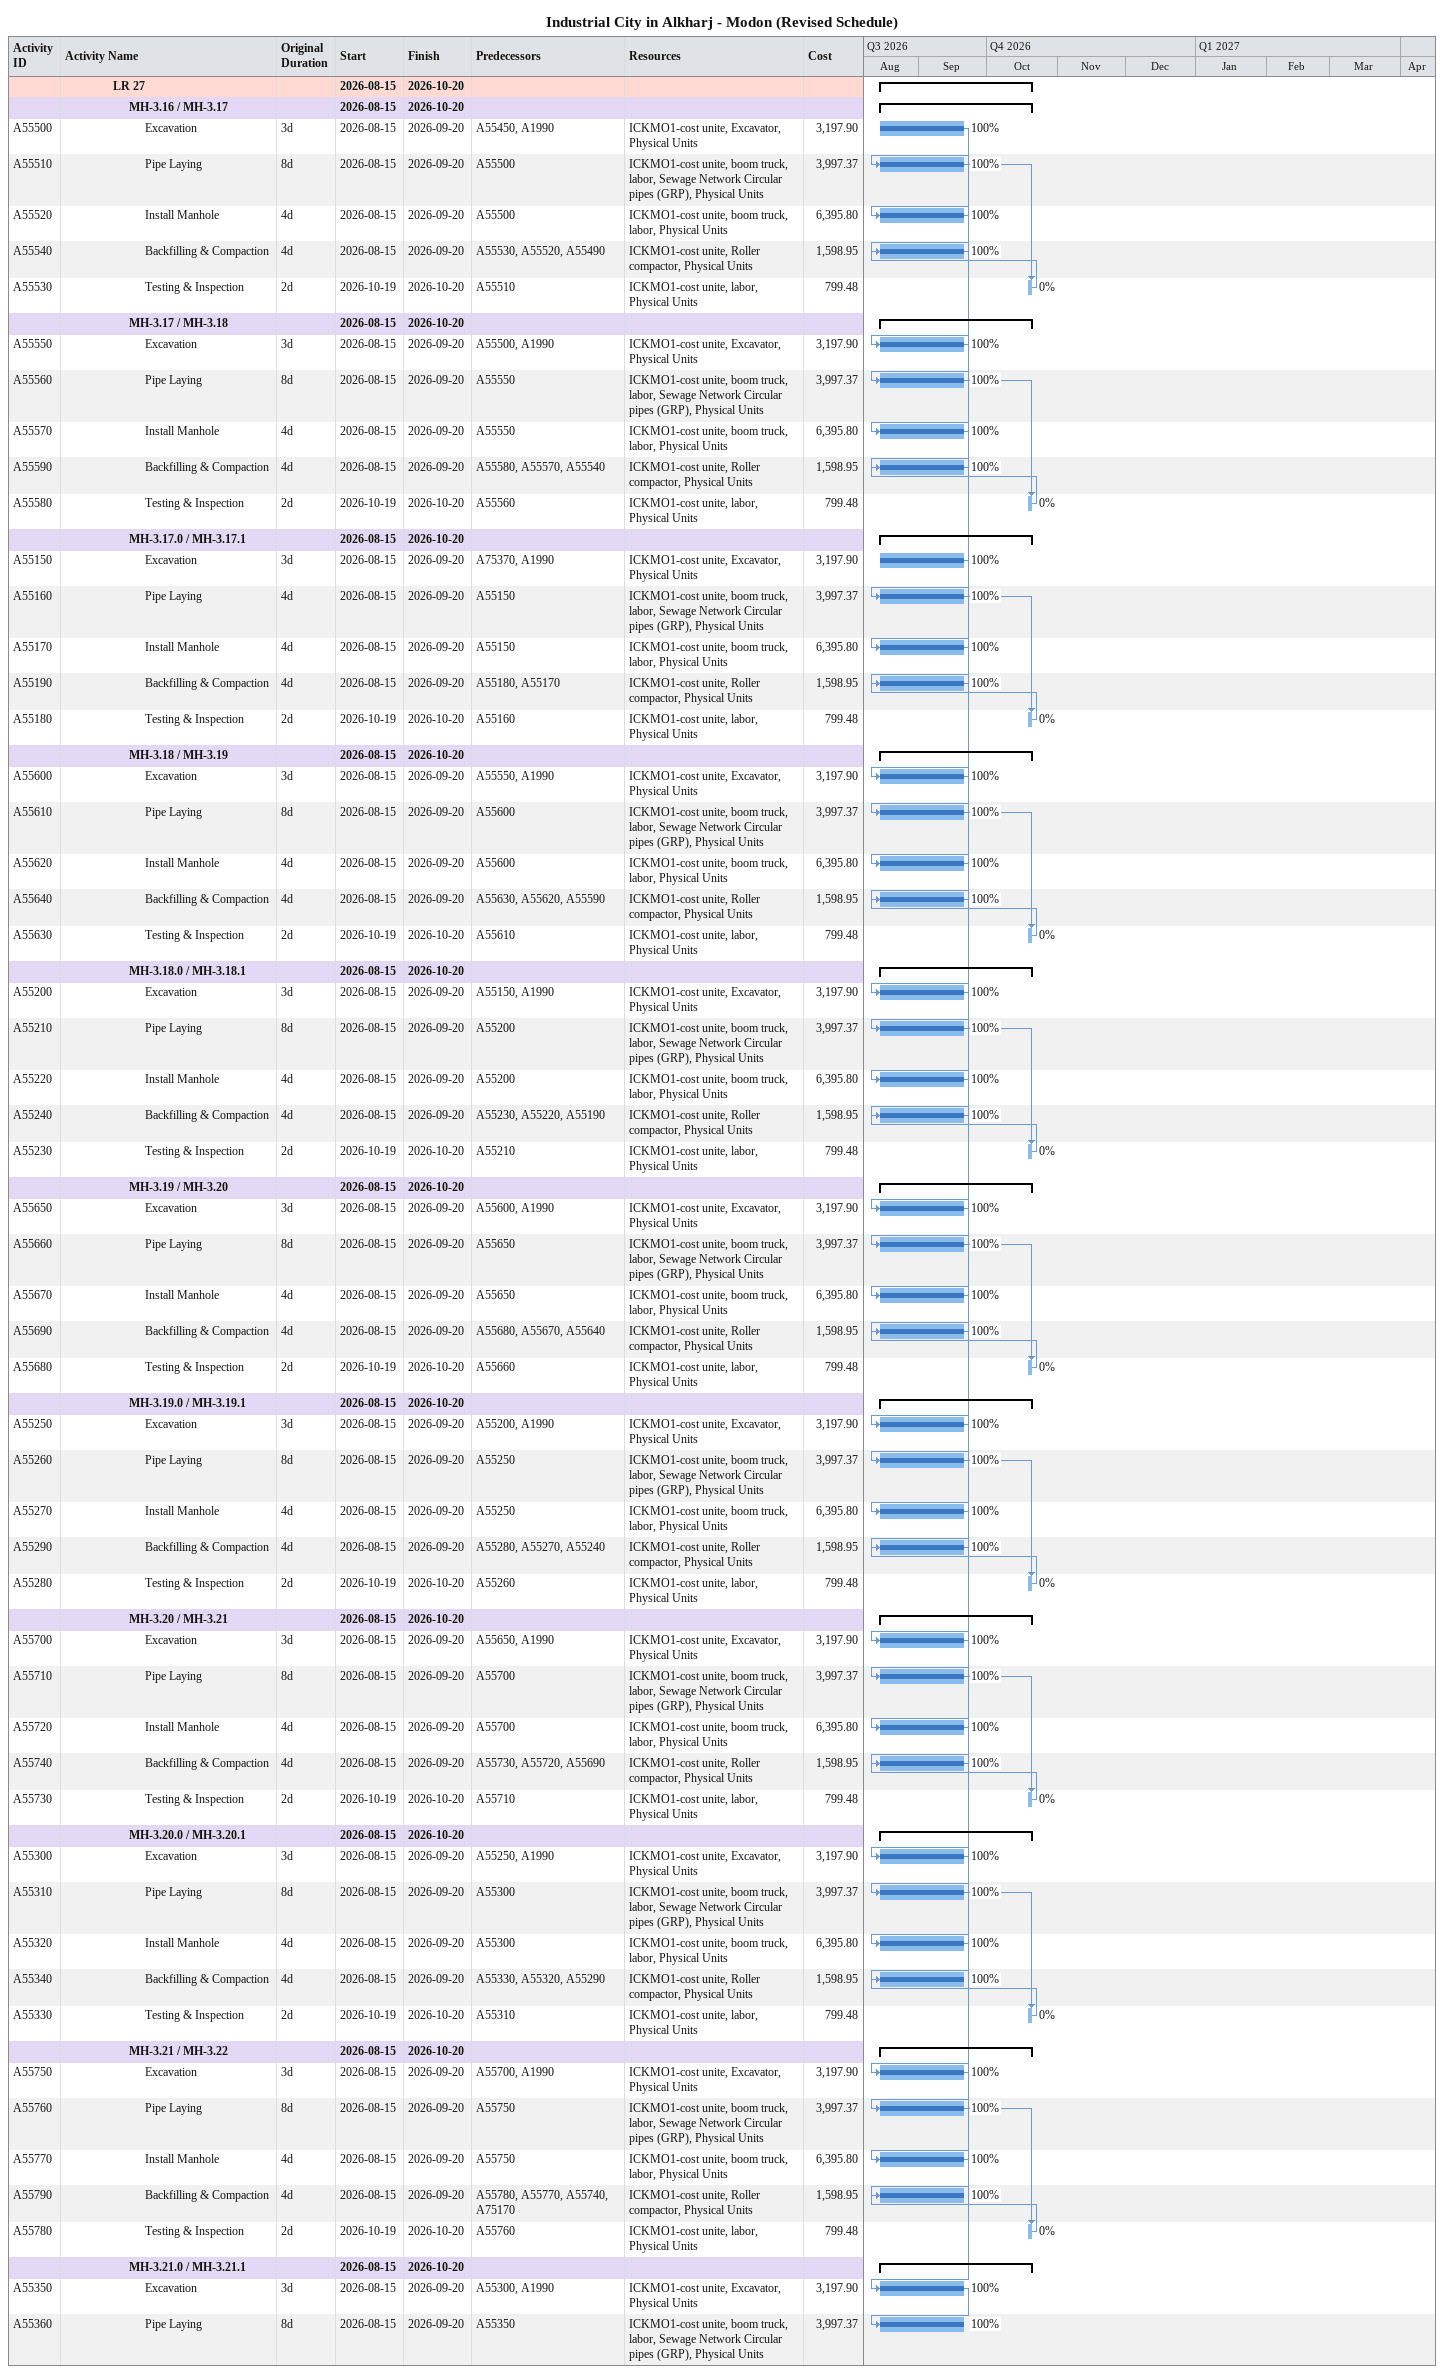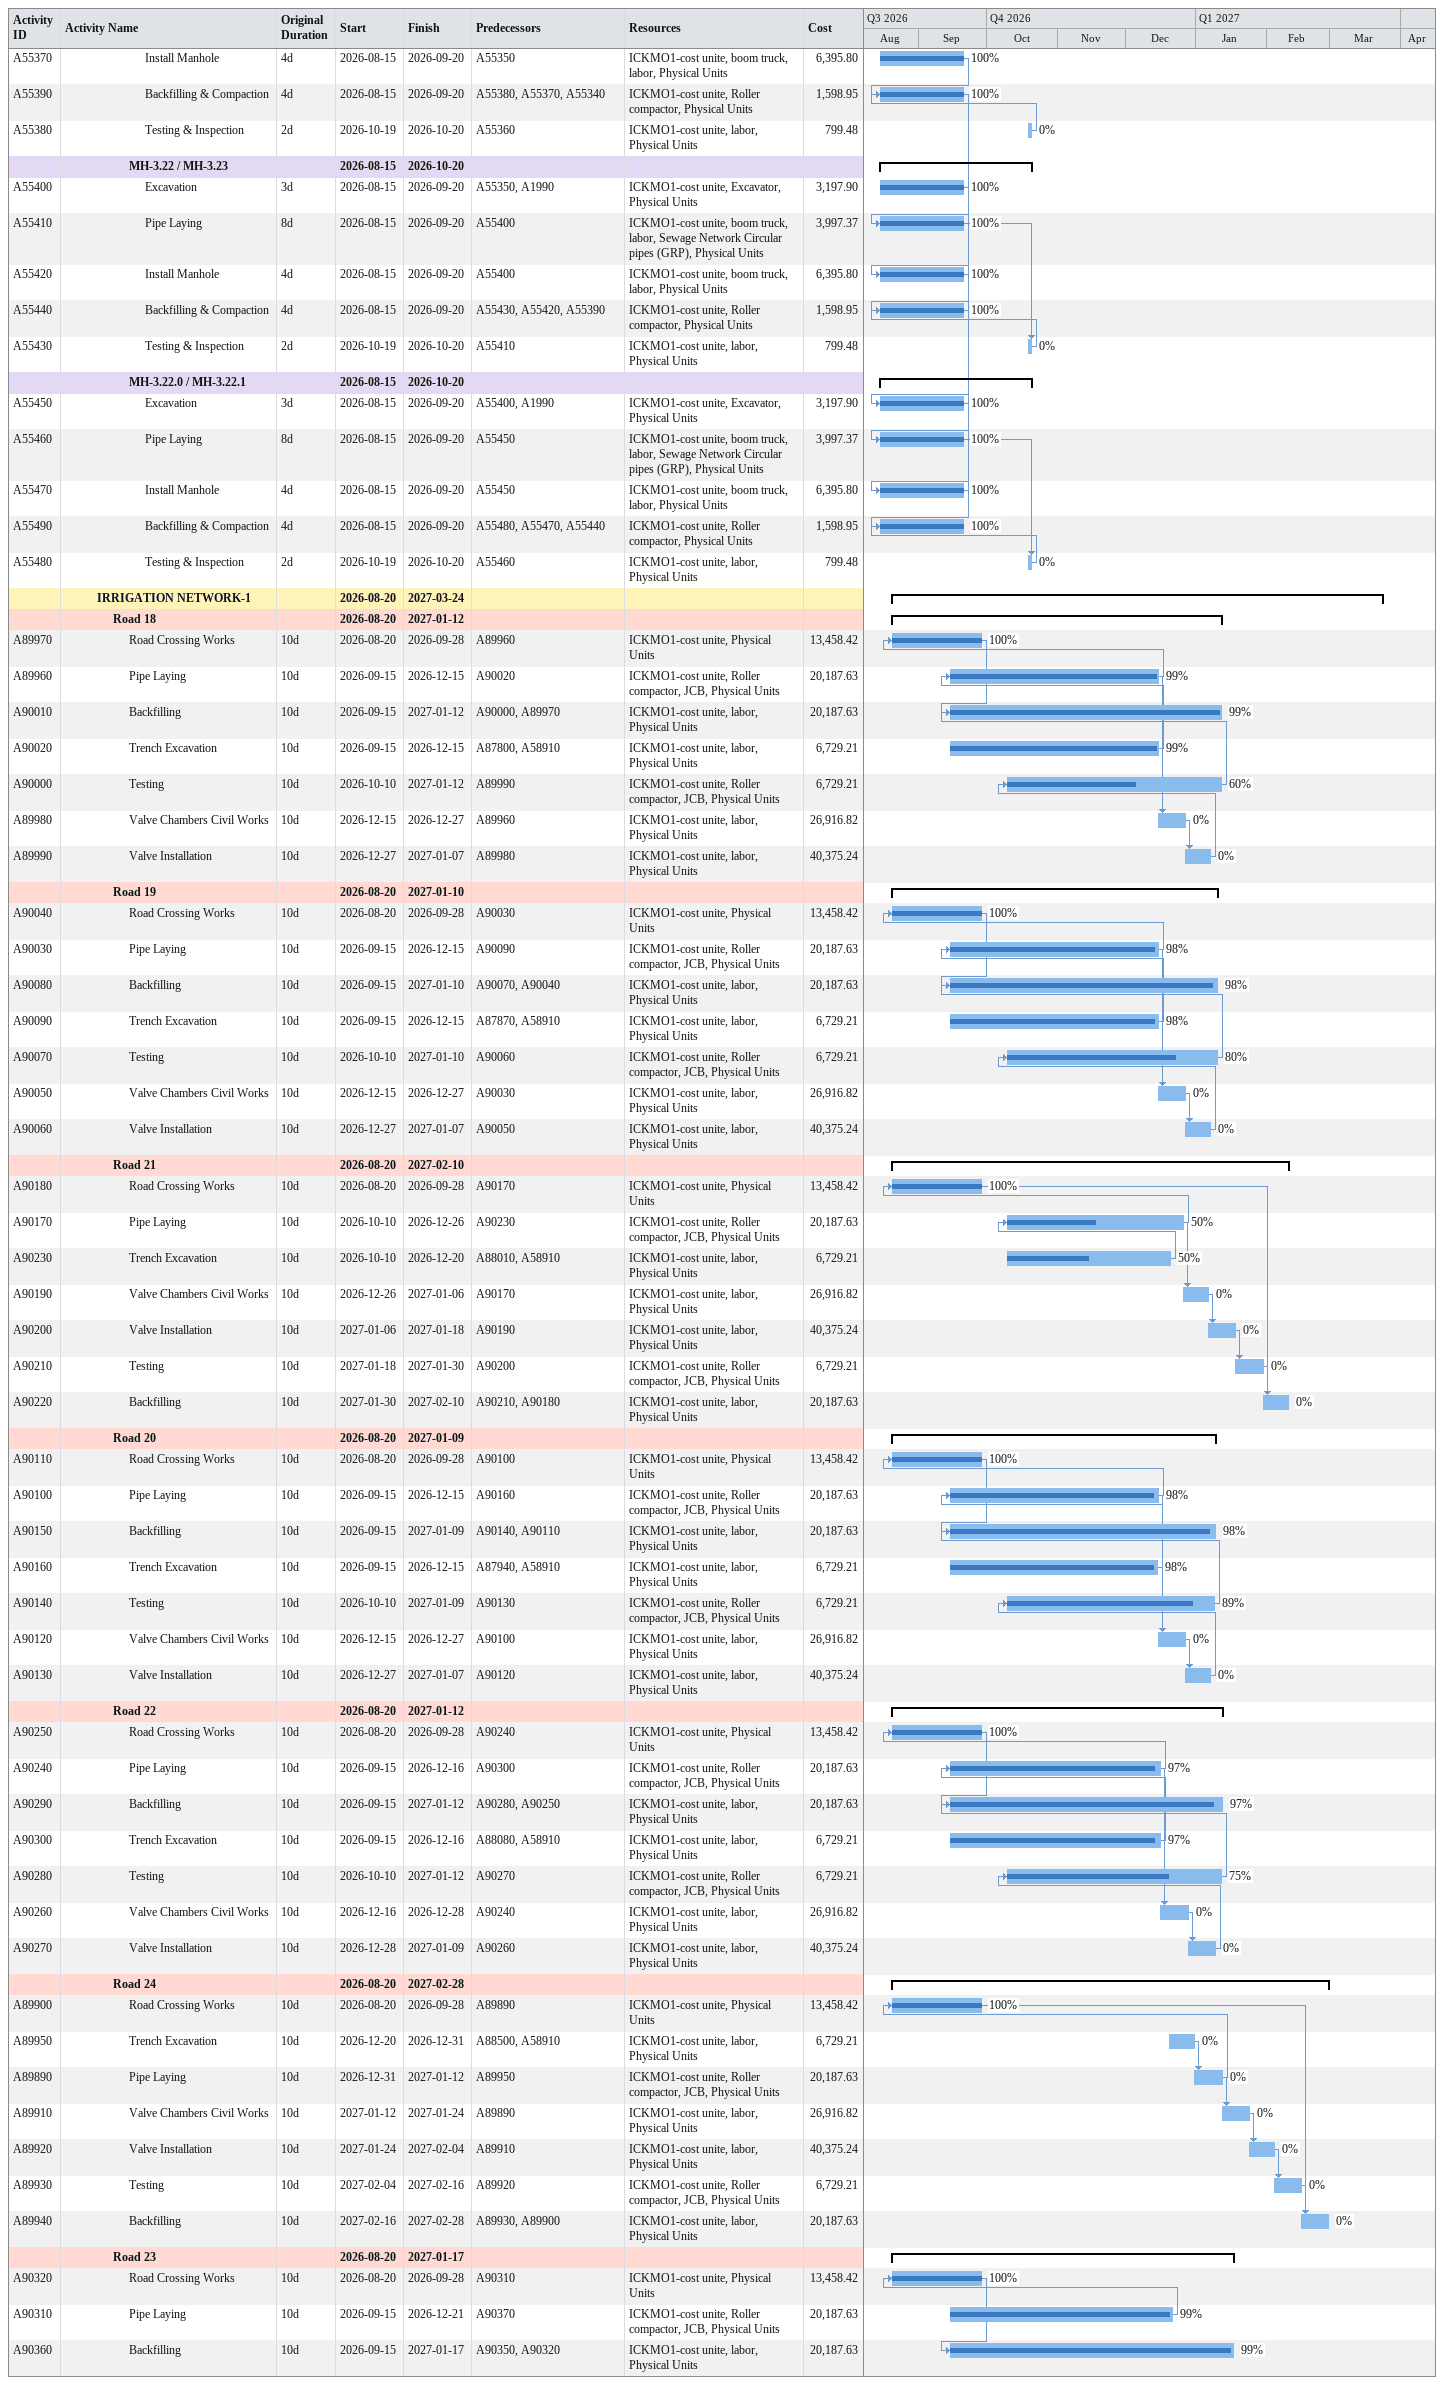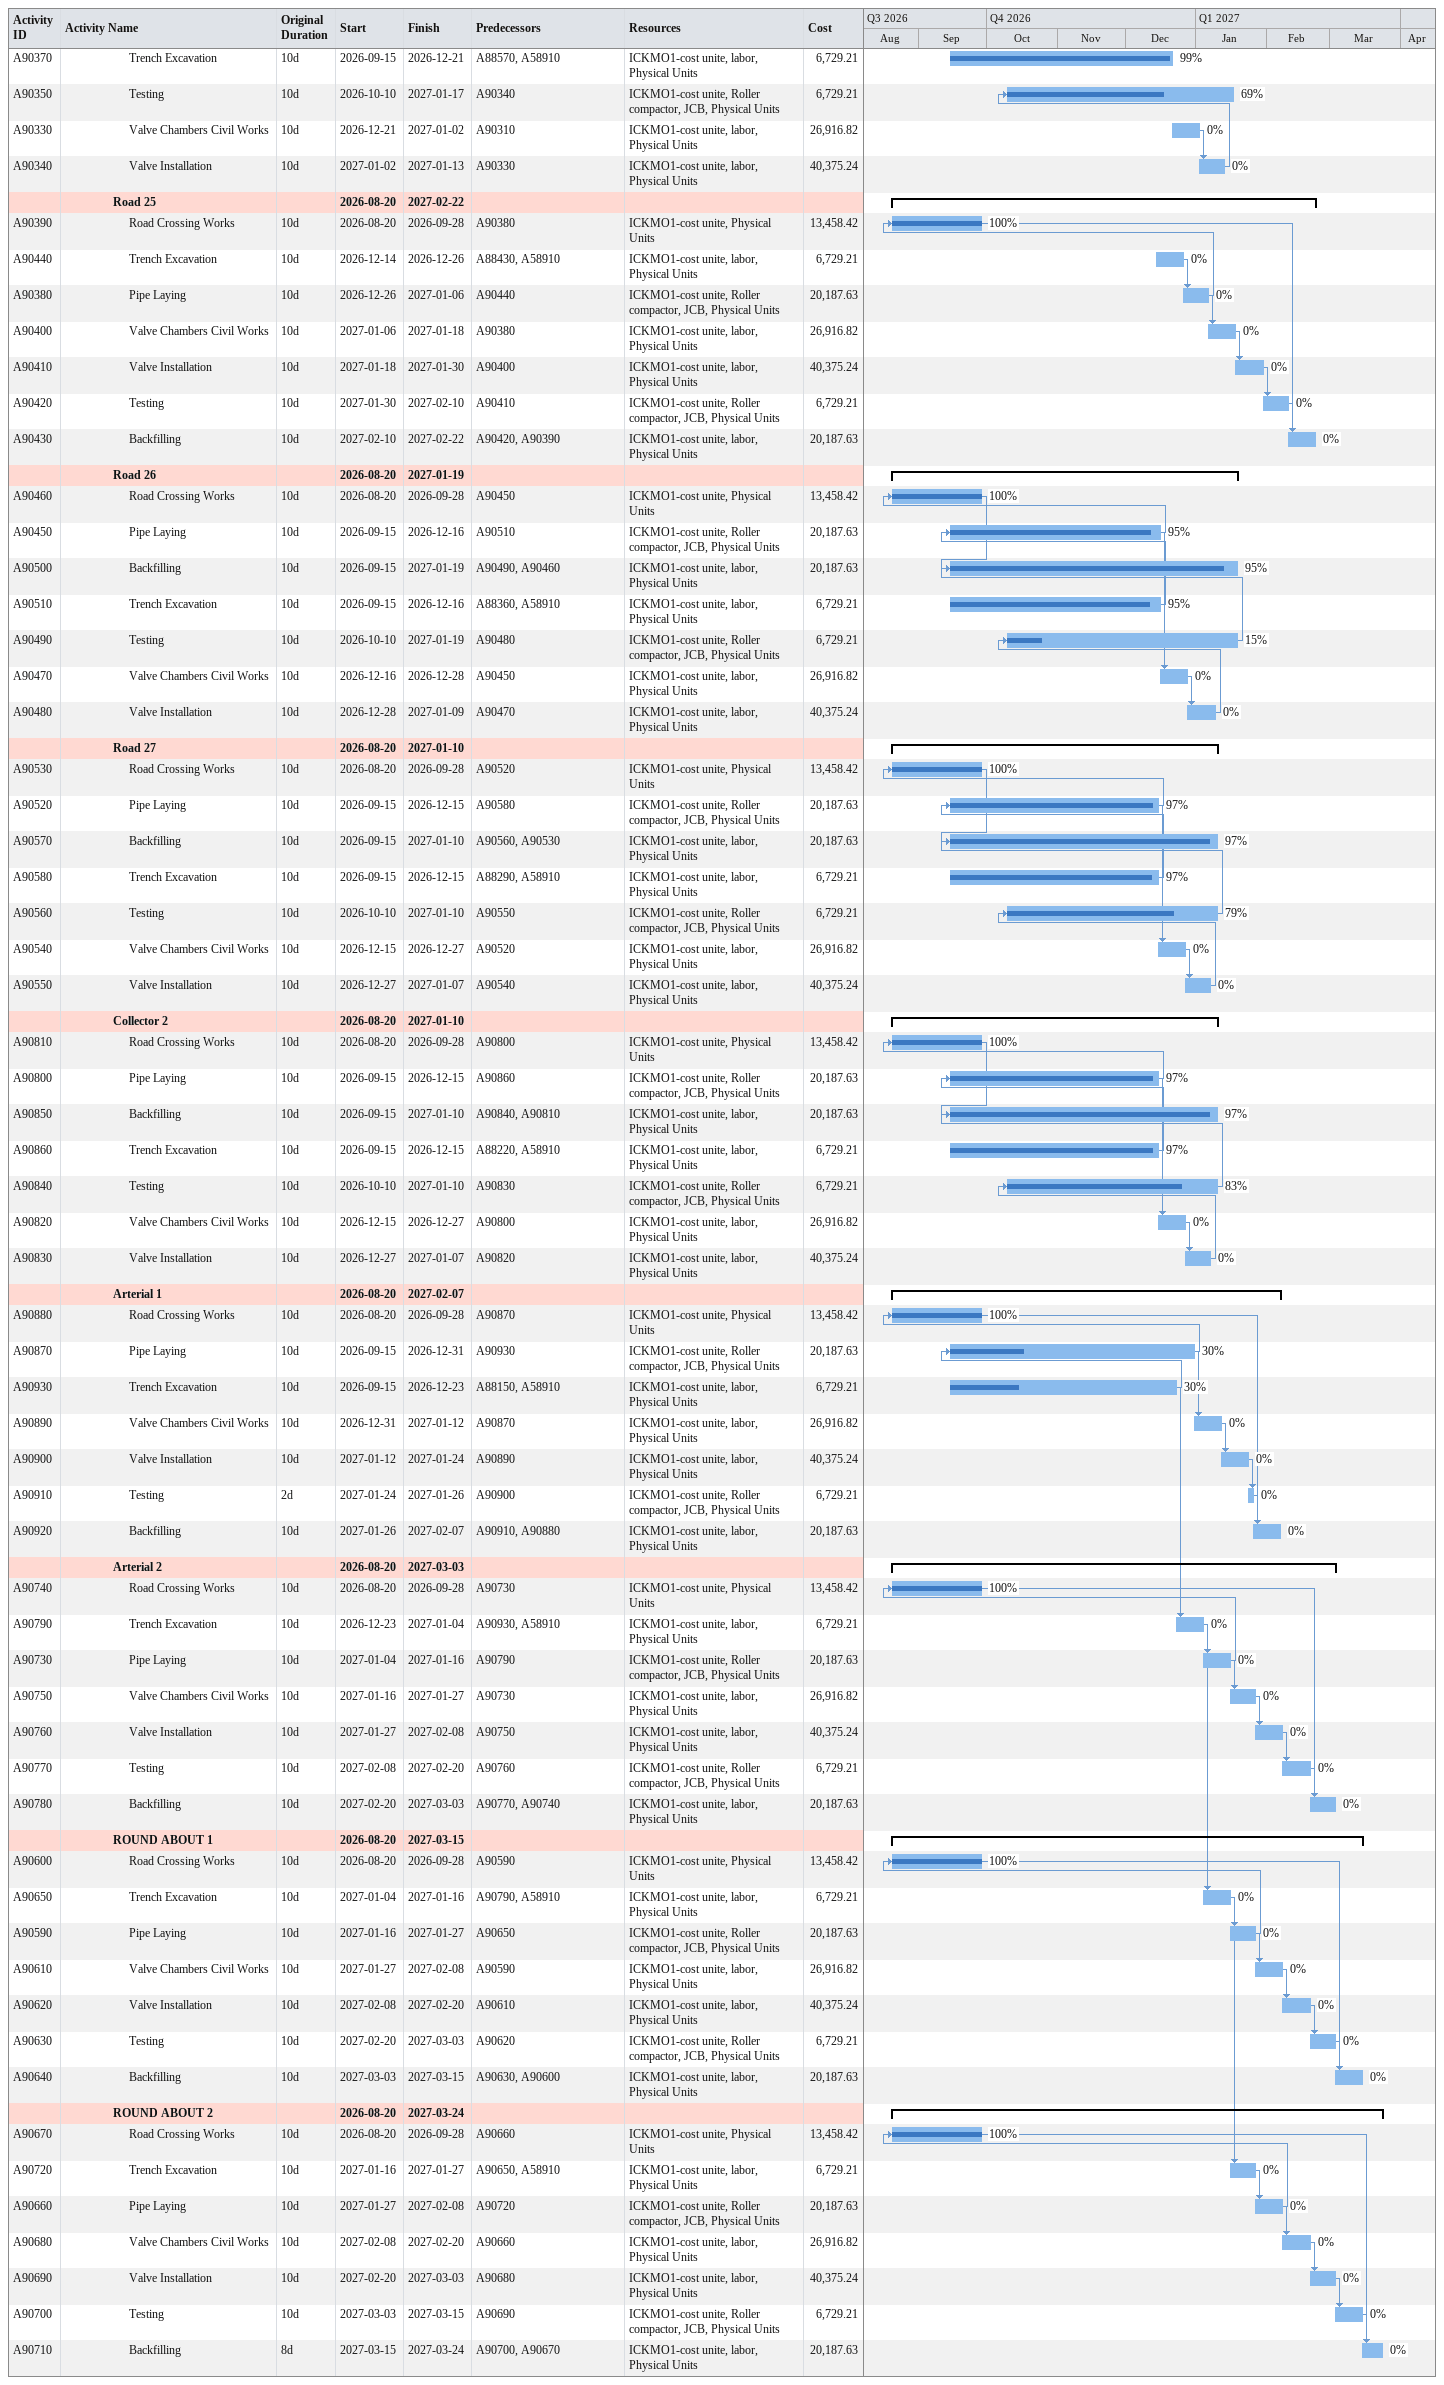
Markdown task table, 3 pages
Industrial City in Alkharj - Modon (Revised Schedule)

| ID | Level | Task | Original duration | Start | Finish | Predecessors | Resources | % complete | Cost |
|---|---|---|---|---|---|---|---|---|---|
|  | 4 | **LR 27** |  | 2026-08-15 | 2026-10-20 |  |  |  |  |
|  | 5 | **MH-3.16 / MH-3.17** |  | 2026-08-15 | 2026-10-20 |  |  |  |  |
| A55500 | 6 | Excavation | 3d | 2026-08-15 | 2026-09-20 | A55450, A1990 | ICKMO1-cost unite, Excavator, Physical Units | 100 | 3197.90 |
| A55510 | 6 | Pipe Laying | 8d | 2026-08-15 | 2026-09-20 | A55500 | ICKMO1-cost unite, boom truck, labor, Sewage Network Circular pipes (GRP), Physical Units | 100 | 3997.37 |
| A55520 | 6 | Install Manhole | 4d | 2026-08-15 | 2026-09-20 | A55500 | ICKMO1-cost unite, boom truck, labor, Physical Units | 100 | 6395.80 |
| A55540 | 6 | Backfilling & Compaction | 4d | 2026-08-15 | 2026-09-20 | A55530, A55520, A55490 | ICKMO1-cost unite, Roller compactor, Physical Units | 100 | 1598.95 |
| A55530 | 6 | Testing & Inspection | 2d | 2026-10-19 | 2026-10-20 | A55510 | ICKMO1-cost unite, labor, Physical Units | 0 | 799.48 |
|  | 5 | **MH-3.17 / MH-3.18** |  | 2026-08-15 | 2026-10-20 |  |  |  |  |
| A55550 | 6 | Excavation | 3d | 2026-08-15 | 2026-09-20 | A55500, A1990 | ICKMO1-cost unite, Excavator, Physical Units | 100 | 3197.90 |
| A55560 | 6 | Pipe Laying | 8d | 2026-08-15 | 2026-09-20 | A55550 | ICKMO1-cost unite, boom truck, labor, Sewage Network Circular pipes (GRP), Physical Units | 100 | 3997.37 |
| A55570 | 6 | Install Manhole | 4d | 2026-08-15 | 2026-09-20 | A55550 | ICKMO1-cost unite, boom truck, labor, Physical Units | 100 | 6395.80 |
| A55590 | 6 | Backfilling & Compaction | 4d | 2026-08-15 | 2026-09-20 | A55580, A55570, A55540 | ICKMO1-cost unite, Roller compactor, Physical Units | 100 | 1598.95 |
| A55580 | 6 | Testing & Inspection | 2d | 2026-10-19 | 2026-10-20 | A55560 | ICKMO1-cost unite, labor, Physical Units | 0 | 799.48 |
|  | 5 | **MH-3.17.0 / MH-3.17.1** |  | 2026-08-15 | 2026-10-20 |  |  |  |  |
| A55150 | 6 | Excavation | 3d | 2026-08-15 | 2026-09-20 | A75370, A1990 | ICKMO1-cost unite, Excavator, Physical Units | 100 | 3197.90 |
| A55160 | 6 | Pipe Laying | 4d | 2026-08-15 | 2026-09-20 | A55150 | ICKMO1-cost unite, boom truck, labor, Sewage Network Circular pipes (GRP), Physical Units | 100 | 3997.37 |
| A55170 | 6 | Install Manhole | 4d | 2026-08-15 | 2026-09-20 | A55150 | ICKMO1-cost unite, boom truck, labor, Physical Units | 100 | 6395.80 |
| A55190 | 6 | Backfilling & Compaction | 4d | 2026-08-15 | 2026-09-20 | A55180, A55170 | ICKMO1-cost unite, Roller compactor, Physical Units | 100 | 1598.95 |
| A55180 | 6 | Testing & Inspection | 2d | 2026-10-19 | 2026-10-20 | A55160 | ICKMO1-cost unite, labor, Physical Units | 0 | 799.48 |
|  | 5 | **MH-3.18 / MH-3.19** |  | 2026-08-15 | 2026-10-20 |  |  |  |  |
| A55600 | 6 | Excavation | 3d | 2026-08-15 | 2026-09-20 | A55550, A1990 | ICKMO1-cost unite, Excavator, Physical Units | 100 | 3197.90 |
| A55610 | 6 | Pipe Laying | 8d | 2026-08-15 | 2026-09-20 | A55600 | ICKMO1-cost unite, boom truck, labor, Sewage Network Circular pipes (GRP), Physical Units | 100 | 3997.37 |
| A55620 | 6 | Install Manhole | 4d | 2026-08-15 | 2026-09-20 | A55600 | ICKMO1-cost unite, boom truck, labor, Physical Units | 100 | 6395.80 |
| A55640 | 6 | Backfilling & Compaction | 4d | 2026-08-15 | 2026-09-20 | A55630, A55620, A55590 | ICKMO1-cost unite, Roller compactor, Physical Units | 100 | 1598.95 |
| A55630 | 6 | Testing & Inspection | 2d | 2026-10-19 | 2026-10-20 | A55610 | ICKMO1-cost unite, labor, Physical Units | 0 | 799.48 |
|  | 5 | **MH-3.18.0 / MH-3.18.1** |  | 2026-08-15 | 2026-10-20 |  |  |  |  |
| A55200 | 6 | Excavation | 3d | 2026-08-15 | 2026-09-20 | A55150, A1990 | ICKMO1-cost unite, Excavator, Physical Units | 100 | 3197.90 |
| A55210 | 6 | Pipe Laying | 8d | 2026-08-15 | 2026-09-20 | A55200 | ICKMO1-cost unite, boom truck, labor, Sewage Network Circular pipes (GRP), Physical Units | 100 | 3997.37 |
| A55220 | 6 | Install Manhole | 4d | 2026-08-15 | 2026-09-20 | A55200 | ICKMO1-cost unite, boom truck, labor, Physical Units | 100 | 6395.80 |
| A55240 | 6 | Backfilling & Compaction | 4d | 2026-08-15 | 2026-09-20 | A55230, A55220, A55190 | ICKMO1-cost unite, Roller compactor, Physical Units | 100 | 1598.95 |
| A55230 | 6 | Testing & Inspection | 2d | 2026-10-19 | 2026-10-20 | A55210 | ICKMO1-cost unite, labor, Physical Units | 0 | 799.48 |
|  | 5 | **MH-3.19 / MH-3.20** |  | 2026-08-15 | 2026-10-20 |  |  |  |  |
| A55650 | 6 | Excavation | 3d | 2026-08-15 | 2026-09-20 | A55600, A1990 | ICKMO1-cost unite, Excavator, Physical Units | 100 | 3197.90 |
| A55660 | 6 | Pipe Laying | 8d | 2026-08-15 | 2026-09-20 | A55650 | ICKMO1-cost unite, boom truck, labor, Sewage Network Circular pipes (GRP), Physical Units | 100 | 3997.37 |
| A55670 | 6 | Install Manhole | 4d | 2026-08-15 | 2026-09-20 | A55650 | ICKMO1-cost unite, boom truck, labor, Physical Units | 100 | 6395.80 |
| A55690 | 6 | Backfilling & Compaction | 4d | 2026-08-15 | 2026-09-20 | A55680, A55670, A55640 | ICKMO1-cost unite, Roller compactor, Physical Units | 100 | 1598.95 |
| A55680 | 6 | Testing & Inspection | 2d | 2026-10-19 | 2026-10-20 | A55660 | ICKMO1-cost unite, labor, Physical Units | 0 | 799.48 |
|  | 5 | **MH-3.19.0 / MH-3.19.1** |  | 2026-08-15 | 2026-10-20 |  |  |  |  |
| A55250 | 6 | Excavation | 3d | 2026-08-15 | 2026-09-20 | A55200, A1990 | ICKMO1-cost unite, Excavator, Physical Units | 100 | 3197.90 |
| A55260 | 6 | Pipe Laying | 8d | 2026-08-15 | 2026-09-20 | A55250 | ICKMO1-cost unite, boom truck, labor, Sewage Network Circular pipes (GRP), Physical Units | 100 | 3997.37 |
| A55270 | 6 | Install Manhole | 4d | 2026-08-15 | 2026-09-20 | A55250 | ICKMO1-cost unite, boom truck, labor, Physical Units | 100 | 6395.80 |
| A55290 | 6 | Backfilling & Compaction | 4d | 2026-08-15 | 2026-09-20 | A55280, A55270, A55240 | ICKMO1-cost unite, Roller compactor, Physical Units | 100 | 1598.95 |
| A55280 | 6 | Testing & Inspection | 2d | 2026-10-19 | 2026-10-20 | A55260 | ICKMO1-cost unite, labor, Physical Units | 0 | 799.48 |
|  | 5 | **MH-3.20 / MH-3.21** |  | 2026-08-15 | 2026-10-20 |  |  |  |  |
| A55700 | 6 | Excavation | 3d | 2026-08-15 | 2026-09-20 | A55650, A1990 | ICKMO1-cost unite, Excavator, Physical Units | 100 | 3197.90 |
| A55710 | 6 | Pipe Laying | 8d | 2026-08-15 | 2026-09-20 | A55700 | ICKMO1-cost unite, boom truck, labor, Sewage Network Circular pipes (GRP), Physical Units | 100 | 3997.37 |
| A55720 | 6 | Install Manhole | 4d | 2026-08-15 | 2026-09-20 | A55700 | ICKMO1-cost unite, boom truck, labor, Physical Units | 100 | 6395.80 |
| A55740 | 6 | Backfilling & Compaction | 4d | 2026-08-15 | 2026-09-20 | A55730, A55720, A55690 | ICKMO1-cost unite, Roller compactor, Physical Units | 100 | 1598.95 |
| A55730 | 6 | Testing & Inspection | 2d | 2026-10-19 | 2026-10-20 | A55710 | ICKMO1-cost unite, labor, Physical Units | 0 | 799.48 |
|  | 5 | **MH-3.20.0 / MH-3.20.1** |  | 2026-08-15 | 2026-10-20 |  |  |  |  |
| A55300 | 6 | Excavation | 3d | 2026-08-15 | 2026-09-20 | A55250, A1990 | ICKMO1-cost unite, Excavator, Physical Units | 100 | 3197.90 |
| A55310 | 6 | Pipe Laying | 8d | 2026-08-15 | 2026-09-20 | A55300 | ICKMO1-cost unite, boom truck, labor, Sewage Network Circular pipes (GRP), Physical Units | 100 | 3997.37 |
| A55320 | 6 | Install Manhole | 4d | 2026-08-15 | 2026-09-20 | A55300 | ICKMO1-cost unite, boom truck, labor, Physical Units | 100 | 6395.80 |
| A55340 | 6 | Backfilling & Compaction | 4d | 2026-08-15 | 2026-09-20 | A55330, A55320, A55290 | ICKMO1-cost unite, Roller compactor, Physical Units | 100 | 1598.95 |
| A55330 | 6 | Testing & Inspection | 2d | 2026-10-19 | 2026-10-20 | A55310 | ICKMO1-cost unite, labor, Physical Units | 0 | 799.48 |
|  | 5 | **MH-3.21 / MH-3.22** |  | 2026-08-15 | 2026-10-20 |  |  |  |  |
| A55750 | 6 | Excavation | 3d | 2026-08-15 | 2026-09-20 | A55700, A1990 | ICKMO1-cost unite, Excavator, Physical Units | 100 | 3197.90 |
| A55760 | 6 | Pipe Laying | 8d | 2026-08-15 | 2026-09-20 | A55750 | ICKMO1-cost unite, boom truck, labor, Sewage Network Circular pipes (GRP), Physical Units | 100 | 3997.37 |
| A55770 | 6 | Install Manhole | 4d | 2026-08-15 | 2026-09-20 | A55750 | ICKMO1-cost unite, boom truck, labor, Physical Units | 100 | 6395.80 |
| A55790 | 6 | Backfilling & Compaction | 4d | 2026-08-15 | 2026-09-20 | A55780, A55770, A55740, A75170 | ICKMO1-cost unite, Roller compactor, Physical Units | 100 | 1598.95 |
| A55780 | 6 | Testing & Inspection | 2d | 2026-10-19 | 2026-10-20 | A55760 | ICKMO1-cost unite, labor, Physical Units | 0 | 799.48 |
|  | 5 | **MH-3.21.0 / MH-3.21.1** |  | 2026-08-15 | 2026-10-20 |  |  |  |  |
| A55350 | 6 | Excavation | 3d | 2026-08-15 | 2026-09-20 | A55300, A1990 | ICKMO1-cost unite, Excavator, Physical Units | 100 | 3197.90 |
| A55360 | 6 | Pipe Laying | 8d | 2026-08-15 | 2026-09-20 | A55350 | ICKMO1-cost unite, boom truck, labor, Sewage Network Circular pipes (GRP), Physical Units | 100 | 3997.37 |
| A55370 | 6 | Install Manhole | 4d | 2026-08-15 | 2026-09-20 | A55350 | ICKMO1-cost unite, boom truck, labor, Physical Units | 100 | 6395.80 |
| A55390 | 6 | Backfilling & Compaction | 4d | 2026-08-15 | 2026-09-20 | A55380, A55370, A55340 | ICKMO1-cost unite, Roller compactor, Physical Units | 100 | 1598.95 |
| A55380 | 6 | Testing & Inspection | 2d | 2026-10-19 | 2026-10-20 | A55360 | ICKMO1-cost unite, labor, Physical Units | 0 | 799.48 |
|  | 5 | **MH-3.22 / MH-3.23** |  | 2026-08-15 | 2026-10-20 |  |  |  |  |
| A55400 | 6 | Excavation | 3d | 2026-08-15 | 2026-09-20 | A55350, A1990 | ICKMO1-cost unite, Excavator, Physical Units | 100 | 3197.90 |
| A55410 | 6 | Pipe Laying | 8d | 2026-08-15 | 2026-09-20 | A55400 | ICKMO1-cost unite, boom truck, labor, Sewage Network Circular pipes (GRP), Physical Units | 100 | 3997.37 |
| A55420 | 6 | Install Manhole | 4d | 2026-08-15 | 2026-09-20 | A55400 | ICKMO1-cost unite, boom truck, labor, Physical Units | 100 | 6395.80 |
| A55440 | 6 | Backfilling & Compaction | 4d | 2026-08-15 | 2026-09-20 | A55430, A55420, A55390 | ICKMO1-cost unite, Roller compactor, Physical Units | 100 | 1598.95 |
| A55430 | 6 | Testing & Inspection | 2d | 2026-10-19 | 2026-10-20 | A55410 | ICKMO1-cost unite, labor, Physical Units | 0 | 799.48 |
|  | 5 | **MH-3.22.0 / MH-3.22.1** |  | 2026-08-15 | 2026-10-20 |  |  |  |  |
| A55450 | 6 | Excavation | 3d | 2026-08-15 | 2026-09-20 | A55400, A1990 | ICKMO1-cost unite, Excavator, Physical Units | 100 | 3197.90 |
| A55460 | 6 | Pipe Laying | 8d | 2026-08-15 | 2026-09-20 | A55450 | ICKMO1-cost unite, boom truck, labor, Sewage Network Circular pipes (GRP), Physical Units | 100 | 3997.37 |
| A55470 | 6 | Install Manhole | 4d | 2026-08-15 | 2026-09-20 | A55450 | ICKMO1-cost unite, boom truck, labor, Physical Units | 100 | 6395.80 |
| A55490 | 6 | Backfilling & Compaction | 4d | 2026-08-15 | 2026-09-20 | A55480, A55470, A55440 | ICKMO1-cost unite, Roller compactor, Physical Units | 100 | 1598.95 |
| A55480 | 6 | Testing & Inspection | 2d | 2026-10-19 | 2026-10-20 | A55460 | ICKMO1-cost unite, labor, Physical Units | 0 | 799.48 |
|  | 3 | **IRRIGATION NETWORK-1** |  | 2026-08-20 | 2027-03-24 |  |  |  |  |
|  | 4 | **Road 18** |  | 2026-08-20 | 2027-01-12 |  |  |  |  |
| A89970 | 5 | Road Crossing Works | 10d | 2026-08-20 | 2026-09-28 | A89960 | ICKMO1-cost unite, Physical Units | 100 | 13458.42 |
| A89960 | 5 | Pipe Laying | 10d | 2026-09-15 | 2026-12-15 | A90020 | ICKMO1-cost unite, Roller compactor, JCB, Physical Units | 99 | 20187.63 |
| A90010 | 5 | Backfilling | 10d | 2026-09-15 | 2027-01-12 | A90000, A89970 | ICKMO1-cost unite, labor, Physical Units | 99 | 20187.63 |
| A90020 | 5 | Trench Excavation | 10d | 2026-09-15 | 2026-12-15 | A87800, A58910 | ICKMO1-cost unite, labor, Physical Units | 99 | 6729.21 |
| A90000 | 5 | Testing | 10d | 2026-10-10 | 2027-01-12 | A89990 | ICKMO1-cost unite, Roller compactor, JCB, Physical Units | 60 | 6729.21 |
| A89980 | 5 | Valve Chambers Civil Works | 10d | 2026-12-15 | 2026-12-27 | A89960 | ICKMO1-cost unite, labor, Physical Units | 0 | 26916.82 |
| A89990 | 5 | Valve Installation | 10d | 2026-12-27 | 2027-01-07 | A89980 | ICKMO1-cost unite, labor, Physical Units | 0 | 40375.24 |
|  | 4 | **Road 19** |  | 2026-08-20 | 2027-01-10 |  |  |  |  |
| A90040 | 5 | Road Crossing Works | 10d | 2026-08-20 | 2026-09-28 | A90030 | ICKMO1-cost unite, Physical Units | 100 | 13458.42 |
| A90030 | 5 | Pipe Laying | 10d | 2026-09-15 | 2026-12-15 | A90090 | ICKMO1-cost unite, Roller compactor, JCB, Physical Units | 98 | 20187.63 |
| A90080 | 5 | Backfilling | 10d | 2026-09-15 | 2027-01-10 | A90070, A90040 | ICKMO1-cost unite, labor, Physical Units | 98 | 20187.63 |
| A90090 | 5 | Trench Excavation | 10d | 2026-09-15 | 2026-12-15 | A87870, A58910 | ICKMO1-cost unite, labor, Physical Units | 98 | 6729.21 |
| A90070 | 5 | Testing | 10d | 2026-10-10 | 2027-01-10 | A90060 | ICKMO1-cost unite, Roller compactor, JCB, Physical Units | 80 | 6729.21 |
| A90050 | 5 | Valve Chambers Civil Works | 10d | 2026-12-15 | 2026-12-27 | A90030 | ICKMO1-cost unite, labor, Physical Units | 0 | 26916.82 |
| A90060 | 5 | Valve Installation | 10d | 2026-12-27 | 2027-01-07 | A90050 | ICKMO1-cost unite, labor, Physical Units | 0 | 40375.24 |
|  | 4 | **Road 21** |  | 2026-08-20 | 2027-02-10 |  |  |  |  |
| A90180 | 5 | Road Crossing Works | 10d | 2026-08-20 | 2026-09-28 | A90170 | ICKMO1-cost unite, Physical Units | 100 | 13458.42 |
| A90170 | 5 | Pipe Laying | 10d | 2026-10-10 | 2026-12-26 | A90230 | ICKMO1-cost unite, Roller compactor, JCB, Physical Units | 50 | 20187.63 |
| A90230 | 5 | Trench Excavation | 10d | 2026-10-10 | 2026-12-20 | A88010, A58910 | ICKMO1-cost unite, labor, Physical Units | 50 | 6729.21 |
| A90190 | 5 | Valve Chambers Civil Works | 10d | 2026-12-26 | 2027-01-06 | A90170 | ICKMO1-cost unite, labor, Physical Units | 0 | 26916.82 |
| A90200 | 5 | Valve Installation | 10d | 2027-01-06 | 2027-01-18 | A90190 | ICKMO1-cost unite, labor, Physical Units | 0 | 40375.24 |
| A90210 | 5 | Testing | 10d | 2027-01-18 | 2027-01-30 | A90200 | ICKMO1-cost unite, Roller compactor, JCB, Physical Units | 0 | 6729.21 |
| A90220 | 5 | Backfilling | 10d | 2027-01-30 | 2027-02-10 | A90210, A90180 | ICKMO1-cost unite, labor, Physical Units | 0 | 20187.63 |
|  | 4 | **Road 20** |  | 2026-08-20 | 2027-01-09 |  |  |  |  |
| A90110 | 5 | Road Crossing Works | 10d | 2026-08-20 | 2026-09-28 | A90100 | ICKMO1-cost unite, Physical Units | 100 | 13458.42 |
| A90100 | 5 | Pipe Laying | 10d | 2026-09-15 | 2026-12-15 | A90160 | ICKMO1-cost unite, Roller compactor, JCB, Physical Units | 98 | 20187.63 |
| A90150 | 5 | Backfilling | 10d | 2026-09-15 | 2027-01-09 | A90140, A90110 | ICKMO1-cost unite, labor, Physical Units | 98 | 20187.63 |
| A90160 | 5 | Trench Excavation | 10d | 2026-09-15 | 2026-12-15 | A87940, A58910 | ICKMO1-cost unite, labor, Physical Units | 98 | 6729.21 |
| A90140 | 5 | Testing | 10d | 2026-10-10 | 2027-01-09 | A90130 | ICKMO1-cost unite, Roller compactor, JCB, Physical Units | 89 | 6729.21 |
| A90120 | 5 | Valve Chambers Civil Works | 10d | 2026-12-15 | 2026-12-27 | A90100 | ICKMO1-cost unite, labor, Physical Units | 0 | 26916.82 |
| A90130 | 5 | Valve Installation | 10d | 2026-12-27 | 2027-01-07 | A90120 | ICKMO1-cost unite, labor, Physical Units | 0 | 40375.24 |
|  | 4 | **Road 22** |  | 2026-08-20 | 2027-01-12 |  |  |  |  |
| A90250 | 5 | Road Crossing Works | 10d | 2026-08-20 | 2026-09-28 | A90240 | ICKMO1-cost unite, Physical Units | 100 | 13458.42 |
| A90240 | 5 | Pipe Laying | 10d | 2026-09-15 | 2026-12-16 | A90300 | ICKMO1-cost unite, Roller compactor, JCB, Physical Units | 97 | 20187.63 |
| A90290 | 5 | Backfilling | 10d | 2026-09-15 | 2027-01-12 | A90280, A90250 | ICKMO1-cost unite, labor, Physical Units | 97 | 20187.63 |
| A90300 | 5 | Trench Excavation | 10d | 2026-09-15 | 2026-12-16 | A88080, A58910 | ICKMO1-cost unite, labor, Physical Units | 97 | 6729.21 |
| A90280 | 5 | Testing | 10d | 2026-10-10 | 2027-01-12 | A90270 | ICKMO1-cost unite, Roller compactor, JCB, Physical Units | 75 | 6729.21 |
| A90260 | 5 | Valve Chambers Civil Works | 10d | 2026-12-16 | 2026-12-28 | A90240 | ICKMO1-cost unite, labor, Physical Units | 0 | 26916.82 |
| A90270 | 5 | Valve Installation | 10d | 2026-12-28 | 2027-01-09 | A90260 | ICKMO1-cost unite, labor, Physical Units | 0 | 40375.24 |
|  | 4 | **Road 24** |  | 2026-08-20 | 2027-02-28 |  |  |  |  |
| A89900 | 5 | Road Crossing Works | 10d | 2026-08-20 | 2026-09-28 | A89890 | ICKMO1-cost unite, Physical Units | 100 | 13458.42 |
| A89950 | 5 | Trench Excavation | 10d | 2026-12-20 | 2026-12-31 | A88500, A58910 | ICKMO1-cost unite, labor, Physical Units | 0 | 6729.21 |
| A89890 | 5 | Pipe Laying | 10d | 2026-12-31 | 2027-01-12 | A89950 | ICKMO1-cost unite, Roller compactor, JCB, Physical Units | 0 | 20187.63 |
| A89910 | 5 | Valve Chambers Civil Works | 10d | 2027-01-12 | 2027-01-24 | A89890 | ICKMO1-cost unite, labor, Physical Units | 0 | 26916.82 |
| A89920 | 5 | Valve Installation | 10d | 2027-01-24 | 2027-02-04 | A89910 | ICKMO1-cost unite, labor, Physical Units | 0 | 40375.24 |
| A89930 | 5 | Testing | 10d | 2027-02-04 | 2027-02-16 | A89920 | ICKMO1-cost unite, Roller compactor, JCB, Physical Units | 0 | 6729.21 |
| A89940 | 5 | Backfilling | 10d | 2027-02-16 | 2027-02-28 | A89930, A89900 | ICKMO1-cost unite, labor, Physical Units | 0 | 20187.63 |
|  | 4 | **Road 23** |  | 2026-08-20 | 2027-01-17 |  |  |  |  |
| A90320 | 5 | Road Crossing Works | 10d | 2026-08-20 | 2026-09-28 | A90310 | ICKMO1-cost unite, Physical Units | 100 | 13458.42 |
| A90310 | 5 | Pipe Laying | 10d | 2026-09-15 | 2026-12-21 | A90370 | ICKMO1-cost unite, Roller compactor, JCB, Physical Units | 99 | 20187.63 |
| A90360 | 5 | Backfilling | 10d | 2026-09-15 | 2027-01-17 | A90350, A90320 | ICKMO1-cost unite, labor, Physical Units | 99 | 20187.63 |
| A90370 | 5 | Trench Excavation | 10d | 2026-09-15 | 2026-12-21 | A88570, A58910 | ICKMO1-cost unite, labor, Physical Units | 99 | 6729.21 |
| A90350 | 5 | Testing | 10d | 2026-10-10 | 2027-01-17 | A90340 | ICKMO1-cost unite, Roller compactor, JCB, Physical Units | 69 | 6729.21 |
| A90330 | 5 | Valve Chambers Civil Works | 10d | 2026-12-21 | 2027-01-02 | A90310 | ICKMO1-cost unite, labor, Physical Units | 0 | 26916.82 |
| A90340 | 5 | Valve Installation | 10d | 2027-01-02 | 2027-01-13 | A90330 | ICKMO1-cost unite, labor, Physical Units | 0 | 40375.24 |
|  | 4 | **Road 25** |  | 2026-08-20 | 2027-02-22 |  |  |  |  |
| A90390 | 5 | Road Crossing Works | 10d | 2026-08-20 | 2026-09-28 | A90380 | ICKMO1-cost unite, Physical Units | 100 | 13458.42 |
| A90440 | 5 | Trench Excavation | 10d | 2026-12-14 | 2026-12-26 | A88430, A58910 | ICKMO1-cost unite, labor, Physical Units | 0 | 6729.21 |
| A90380 | 5 | Pipe Laying | 10d | 2026-12-26 | 2027-01-06 | A90440 | ICKMO1-cost unite, Roller compactor, JCB, Physical Units | 0 | 20187.63 |
| A90400 | 5 | Valve Chambers Civil Works | 10d | 2027-01-06 | 2027-01-18 | A90380 | ICKMO1-cost unite, labor, Physical Units | 0 | 26916.82 |
| A90410 | 5 | Valve Installation | 10d | 2027-01-18 | 2027-01-30 | A90400 | ICKMO1-cost unite, labor, Physical Units | 0 | 40375.24 |
| A90420 | 5 | Testing | 10d | 2027-01-30 | 2027-02-10 | A90410 | ICKMO1-cost unite, Roller compactor, JCB, Physical Units | 0 | 6729.21 |
| A90430 | 5 | Backfilling | 10d | 2027-02-10 | 2027-02-22 | A90420, A90390 | ICKMO1-cost unite, labor, Physical Units | 0 | 20187.63 |
|  | 4 | **Road 26** |  | 2026-08-20 | 2027-01-19 |  |  |  |  |
| A90460 | 5 | Road Crossing Works | 10d | 2026-08-20 | 2026-09-28 | A90450 | ICKMO1-cost unite, Physical Units | 100 | 13458.42 |
| A90450 | 5 | Pipe Laying | 10d | 2026-09-15 | 2026-12-16 | A90510 | ICKMO1-cost unite, Roller compactor, JCB, Physical Units | 95 | 20187.63 |
| A90500 | 5 | Backfilling | 10d | 2026-09-15 | 2027-01-19 | A90490, A90460 | ICKMO1-cost unite, labor, Physical Units | 95 | 20187.63 |
| A90510 | 5 | Trench Excavation | 10d | 2026-09-15 | 2026-12-16 | A88360, A58910 | ICKMO1-cost unite, labor, Physical Units | 95 | 6729.21 |
| A90490 | 5 | Testing | 10d | 2026-10-10 | 2027-01-19 | A90480 | ICKMO1-cost unite, Roller compactor, JCB, Physical Units | 15 | 6729.21 |
| A90470 | 5 | Valve Chambers Civil Works | 10d | 2026-12-16 | 2026-12-28 | A90450 | ICKMO1-cost unite, labor, Physical Units | 0 | 26916.82 |
| A90480 | 5 | Valve Installation | 10d | 2026-12-28 | 2027-01-09 | A90470 | ICKMO1-cost unite, labor, Physical Units | 0 | 40375.24 |
|  | 4 | **Road 27** |  | 2026-08-20 | 2027-01-10 |  |  |  |  |
| A90530 | 5 | Road Crossing Works | 10d | 2026-08-20 | 2026-09-28 | A90520 | ICKMO1-cost unite, Physical Units | 100 | 13458.42 |
| A90520 | 5 | Pipe Laying | 10d | 2026-09-15 | 2026-12-15 | A90580 | ICKMO1-cost unite, Roller compactor, JCB, Physical Units | 97 | 20187.63 |
| A90570 | 5 | Backfilling | 10d | 2026-09-15 | 2027-01-10 | A90560, A90530 | ICKMO1-cost unite, labor, Physical Units | 97 | 20187.63 |
| A90580 | 5 | Trench Excavation | 10d | 2026-09-15 | 2026-12-15 | A88290, A58910 | ICKMO1-cost unite, labor, Physical Units | 97 | 6729.21 |
| A90560 | 5 | Testing | 10d | 2026-10-10 | 2027-01-10 | A90550 | ICKMO1-cost unite, Roller compactor, JCB, Physical Units | 79 | 6729.21 |
| A90540 | 5 | Valve Chambers Civil Works | 10d | 2026-12-15 | 2026-12-27 | A90520 | ICKMO1-cost unite, labor, Physical Units | 0 | 26916.82 |
| A90550 | 5 | Valve Installation | 10d | 2026-12-27 | 2027-01-07 | A90540 | ICKMO1-cost unite, labor, Physical Units | 0 | 40375.24 |
|  | 4 | **Collector 2** |  | 2026-08-20 | 2027-01-10 |  |  |  |  |
| A90810 | 5 | Road Crossing Works | 10d | 2026-08-20 | 2026-09-28 | A90800 | ICKMO1-cost unite, Physical Units | 100 | 13458.42 |
| A90800 | 5 | Pipe Laying | 10d | 2026-09-15 | 2026-12-15 | A90860 | ICKMO1-cost unite, Roller compactor, JCB, Physical Units | 97 | 20187.63 |
| A90850 | 5 | Backfilling | 10d | 2026-09-15 | 2027-01-10 | A90840, A90810 | ICKMO1-cost unite, labor, Physical Units | 97 | 20187.63 |
| A90860 | 5 | Trench Excavation | 10d | 2026-09-15 | 2026-12-15 | A88220, A58910 | ICKMO1-cost unite, labor, Physical Units | 97 | 6729.21 |
| A90840 | 5 | Testing | 10d | 2026-10-10 | 2027-01-10 | A90830 | ICKMO1-cost unite, Roller compactor, JCB, Physical Units | 83 | 6729.21 |
| A90820 | 5 | Valve Chambers Civil Works | 10d | 2026-12-15 | 2026-12-27 | A90800 | ICKMO1-cost unite, labor, Physical Units | 0 | 26916.82 |
| A90830 | 5 | Valve Installation | 10d | 2026-12-27 | 2027-01-07 | A90820 | ICKMO1-cost unite, labor, Physical Units | 0 | 40375.24 |
|  | 4 | **Arterial 1** |  | 2026-08-20 | 2027-02-07 |  |  |  |  |
| A90880 | 5 | Road Crossing Works | 10d | 2026-08-20 | 2026-09-28 | A90870 | ICKMO1-cost unite, Physical Units | 100 | 13458.42 |
| A90870 | 5 | Pipe Laying | 10d | 2026-09-15 | 2026-12-31 | A90930 | ICKMO1-cost unite, Roller compactor, JCB, Physical Units | 30 | 20187.63 |
| A90930 | 5 | Trench Excavation | 10d | 2026-09-15 | 2026-12-23 | A88150, A58910 | ICKMO1-cost unite, labor, Physical Units | 30 | 6729.21 |
| A90890 | 5 | Valve Chambers Civil Works | 10d | 2026-12-31 | 2027-01-12 | A90870 | ICKMO1-cost unite, labor, Physical Units | 0 | 26916.82 |
| A90900 | 5 | Valve Installation | 10d | 2027-01-12 | 2027-01-24 | A90890 | ICKMO1-cost unite, labor, Physical Units | 0 | 40375.24 |
| A90910 | 5 | Testing | 2d | 2027-01-24 | 2027-01-26 | A90900 | ICKMO1-cost unite, Roller compactor, JCB, Physical Units | 0 | 6729.21 |
| A90920 | 5 | Backfilling | 10d | 2027-01-26 | 2027-02-07 | A90910, A90880 | ICKMO1-cost unite, labor, Physical Units | 0 | 20187.63 |
|  | 4 | **Arterial 2** |  | 2026-08-20 | 2027-03-03 |  |  |  |  |
| A90740 | 5 | Road Crossing Works | 10d | 2026-08-20 | 2026-09-28 | A90730 | ICKMO1-cost unite, Physical Units | 100 | 13458.42 |
| A90790 | 5 | Trench Excavation | 10d | 2026-12-23 | 2027-01-04 | A90930, A58910 | ICKMO1-cost unite, labor, Physical Units | 0 | 6729.21 |
| A90730 | 5 | Pipe Laying | 10d | 2027-01-04 | 2027-01-16 | A90790 | ICKMO1-cost unite, Roller compactor, JCB, Physical Units | 0 | 20187.63 |
| A90750 | 5 | Valve Chambers Civil Works | 10d | 2027-01-16 | 2027-01-27 | A90730 | ICKMO1-cost unite, labor, Physical Units | 0 | 26916.82 |
| A90760 | 5 | Valve Installation | 10d | 2027-01-27 | 2027-02-08 | A90750 | ICKMO1-cost unite, labor, Physical Units | 0 | 40375.24 |
| A90770 | 5 | Testing | 10d | 2027-02-08 | 2027-02-20 | A90760 | ICKMO1-cost unite, Roller compactor, JCB, Physical Units | 0 | 6729.21 |
| A90780 | 5 | Backfilling | 10d | 2027-02-20 | 2027-03-03 | A90770, A90740 | ICKMO1-cost unite, labor, Physical Units | 0 | 20187.63 |
|  | 4 | **ROUND ABOUT 1** |  | 2026-08-20 | 2027-03-15 |  |  |  |  |
| A90600 | 5 | Road Crossing Works | 10d | 2026-08-20 | 2026-09-28 | A90590 | ICKMO1-cost unite, Physical Units | 100 | 13458.42 |
| A90650 | 5 | Trench Excavation | 10d | 2027-01-04 | 2027-01-16 | A90790, A58910 | ICKMO1-cost unite, labor, Physical Units | 0 | 6729.21 |
| A90590 | 5 | Pipe Laying | 10d | 2027-01-16 | 2027-01-27 | A90650 | ICKMO1-cost unite, Roller compactor, JCB, Physical Units | 0 | 20187.63 |
| A90610 | 5 | Valve Chambers Civil Works | 10d | 2027-01-27 | 2027-02-08 | A90590 | ICKMO1-cost unite, labor, Physical Units | 0 | 26916.82 |
| A90620 | 5 | Valve Installation | 10d | 2027-02-08 | 2027-02-20 | A90610 | ICKMO1-cost unite, labor, Physical Units | 0 | 40375.24 |
| A90630 | 5 | Testing | 10d | 2027-02-20 | 2027-03-03 | A90620 | ICKMO1-cost unite, Roller compactor, JCB, Physical Units | 0 | 6729.21 |
| A90640 | 5 | Backfilling | 10d | 2027-03-03 | 2027-03-15 | A90630, A90600 | ICKMO1-cost unite, labor, Physical Units | 0 | 20187.63 |
|  | 4 | **ROUND ABOUT 2** |  | 2026-08-20 | 2027-03-24 |  |  |  |  |
| A90670 | 5 | Road Crossing Works | 10d | 2026-08-20 | 2026-09-28 | A90660 | ICKMO1-cost unite, Physical Units | 100 | 13458.42 |
| A90720 | 5 | Trench Excavation | 10d | 2027-01-16 | 2027-01-27 | A90650, A58910 | ICKMO1-cost unite, labor, Physical Units | 0 | 6729.21 |
| A90660 | 5 | Pipe Laying | 10d | 2027-01-27 | 2027-02-08 | A90720 | ICKMO1-cost unite, Roller compactor, JCB, Physical Units | 0 | 20187.63 |
| A90680 | 5 | Valve Chambers Civil Works | 10d | 2027-02-08 | 2027-02-20 | A90660 | ICKMO1-cost unite, labor, Physical Units | 0 | 26916.82 |
| A90690 | 5 | Valve Installation | 10d | 2027-02-20 | 2027-03-03 | A90680 | ICKMO1-cost unite, labor, Physical Units | 0 | 40375.24 |
| A90700 | 5 | Testing | 10d | 2027-03-03 | 2027-03-15 | A90690 | ICKMO1-cost unite, Roller compactor, JCB, Physical Units | 0 | 6729.21 |
| A90710 | 5 | Backfilling | 8d | 2027-03-15 | 2027-03-24 | A90700, A90670 | ICKMO1-cost unite, labor, Physical Units | 0 | 20187.63 |
